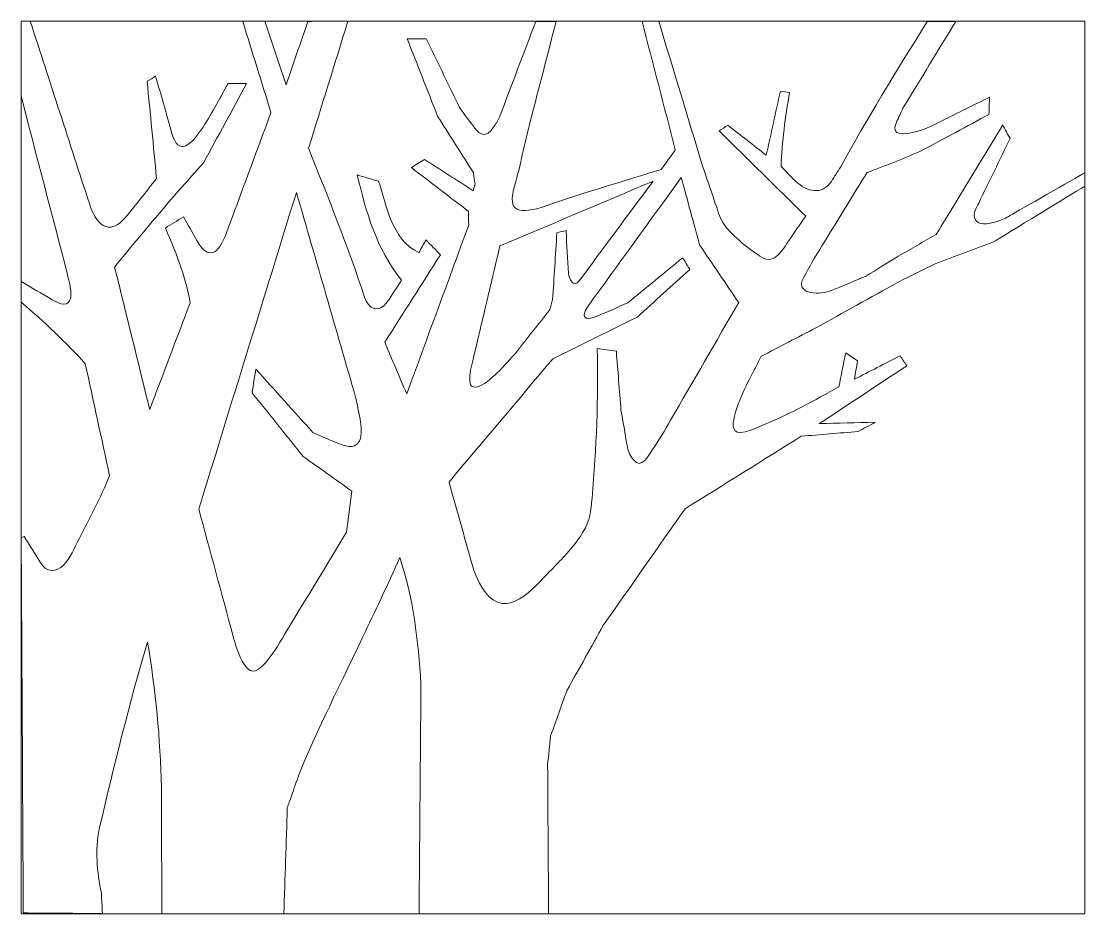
# Model space of a CAD drawing. Header units: centimetres. Extents: x -16.67 to -10.97, y -0.78 to 9.
# Drawn here: x -16.67 to -10.97, y -0.78 to 4.01 of the extents above; entities that cross this region are included whole.
import ezdxf

# ---------------------------------------------------------------- set-up
doc = ezdxf.new("R2010")
doc.units = ezdxf.units.CM
doc.header["$MEASUREMENT"] = 0
doc.layers.add('layer 1', color=7, linetype='Continuous')

msp = doc.modelspace()

# ---------------------------------------------------------------- linework, layer by layer
at = {"layer": 'layer 1', "color": 250, "lineweight": 13}
for points, knots in [([(-16.67409, -0.7761), (-16.67409, -0.7761), (-16.67409, 4.0069), (-16.67409, 4.0069), (-16.67409, 4.0069), (-16.67409, 4.0069), (-10.97218, 4.0069), (-10.97218, 4.0069), (-10.97218, 4.0069), (-10.97218, 4.0069), (-10.97218, -0.7761), (-10.97218, -0.7761), (-10.97218, -0.7761), (-10.97218, -0.7761), (-16.67409, -0.7761), (-16.67409, -0.7761)], [0, 0, 0, 0, 0.2, 0.2, 0.2, 0.2, 0.4, 0.4, 0.4, 0.4, 0.6, 0.6, 0.6, 0.6, 1, 1, 1, 1]), ([(-12.93308, 3.41928), (-12.91747, 3.42955), (-12.90179, 3.43984), (-12.88615, 3.45016), (-12.88615, 3.45016), (-12.81731, 3.39642), (-12.74836, 3.34263), (-12.67953, 3.28887), (-12.67953, 3.28887), (-12.65428, 3.4035), (-12.62912, 3.51821), (-12.60382, 3.63291), (-12.60382, 3.63291), (-12.58746, 3.63065), (-12.57107, 3.62833), (-12.55468, 3.62603), (-12.55468, 3.62603), (-12.57776, 3.49322), (-12.59484, 3.36103), (-12.60026, 3.23023), (-12.60026, 3.23023), (-12.57993, 3.20859), (-12.55953, 3.18687), (-12.53912, 3.16524), (-12.53912, 3.16524), (-12.53356, 3.16001), (-12.52792, 3.15481), (-12.52233, 3.14957), (-12.52233, 3.14957), (-12.46178, 3.09316), (-12.37986, 3.07207), (-12.33056, 3.14909), (-12.33056, 3.14909), (-12.31384, 3.17519), (-12.29714, 3.20124), (-12.28051, 3.2273), (-12.28051, 3.2273), (-12.14594, 3.47556), (-11.9807, 3.74065), (-11.81725, 4.00482), (-11.81725, 4.00482), (-11.7662, 4.00504), (-11.71505, 4.00525), (-11.664, 4.00549), (-11.664, 4.00549), (-11.75834, 3.85064), (-11.85266, 3.69576), (-11.94705, 3.54094), (-11.94705, 3.54094), (-11.95861, 3.51597), (-11.97016, 3.49106), (-11.98173, 3.46614), (-11.98173, 3.46614), (-12.01917, 3.38542), (-11.93275, 3.39972), (-11.87171, 3.41584), (-11.87171, 3.41584), (-11.82337, 3.42846), (-11.78277, 3.45099), (-11.73934, 3.472), (-11.73934, 3.472), (-11.65378, 3.51471), (-11.56827, 3.55736), (-11.48273, 3.60008), (-11.48273, 3.60008), (-11.48371, 3.56938), (-11.48477, 3.53873), (-11.48572, 3.50812), (-11.48572, 3.50812), (-11.54495, 3.4758), (-11.6042, 3.44347), (-11.66342, 3.41126), (-11.66342, 3.41126), (-11.72783, 3.37715), (-11.79225, 3.34306), (-11.85656, 3.30901), (-11.85656, 3.30901), (-11.95041, 3.26833), (-12.04482, 3.23101), (-12.13949, 3.19596), (-12.13949, 3.19596), (-12.19704, 3.1023), (-12.25463, 3.00856), (-12.31222, 2.91492), (-12.31222, 2.91492), (-12.34897, 2.8553), (-12.38572, 2.79572), (-12.42243, 2.73609), (-12.42243, 2.73609), (-12.4418, 2.70122), (-12.4613, 2.66629), (-12.48065, 2.63142), (-12.48065, 2.63142), (-12.52573, 2.55038), (-12.41035, 2.53631), (-12.34037, 2.56125), (-12.34037, 2.56125), (-12.32828, 2.56563), (-12.31608, 2.56993), (-12.30399, 2.57429), (-12.30399, 2.57429), (-12.25169, 2.59612), (-12.19952, 2.61794), (-12.14729, 2.63978), (-12.14729, 2.63978), (-12.08888, 2.67573), (-12.0304, 2.71165), (-11.97202, 2.74759), (-11.97202, 2.74759), (-11.90444, 2.78649), (-11.8369, 2.82538), (-11.76931, 2.86426), (-11.76931, 2.86426), (-11.74517, 2.90307), (-11.72092, 2.94189), (-11.69671, 2.98066), (-11.69671, 2.98066), (-11.60184, 3.13766), (-11.50709, 3.29464), (-11.41217, 3.45155), (-11.41217, 3.45155), (-11.39895, 3.42722), (-11.38566, 3.4028), (-11.37243, 3.37849), (-11.37243, 3.37849), (-11.42853, 3.2631), (-11.48466, 3.14781), (-11.54072, 3.03248), (-11.54072, 3.03248), (-11.55332, 3.00648), (-11.57191, 2.97875), (-11.56181, 2.95008), (-11.56181, 2.95008), (-11.5476, 2.9097), (-11.48991, 2.91804), (-11.44237, 2.93392), (-11.44237, 2.93392), (-11.4167, 2.94251), (-11.39446, 2.95325), (-11.37183, 2.96606), (-11.37183, 2.96606), (-11.31756, 2.99696), (-11.02915, 3.16188), (-10.97218, 3.19425), (-10.97218, 3.19425), (-10.97218, 3.19425), (-10.97218, 3.12338), (-10.97218, 3.12338), (-10.97218, 3.12338), (-11.06216, 3.06816), (-11.37966, 2.87433), (-11.46446, 2.82234), (-11.46446, 2.82234), (-11.56645, 2.78463), (-11.66852, 2.74693), (-11.77065, 2.70919), (-11.77065, 2.70919), (-11.8384, 2.67534), (-11.90622, 2.64153), (-11.97406, 2.60767), (-11.97406, 2.60767), (-12.12066, 2.52636), (-12.26724, 2.445), (-12.41383, 2.36365), (-12.41383, 2.36365), (-12.51142, 2.31298), (-12.60896, 2.26232), (-12.70652, 2.21163), (-12.70652, 2.21163), (-12.72632, 2.17298), (-12.74617, 2.13426), (-12.76598, 2.09561), (-12.76598, 2.09561), (-12.78971, 2.04919), (-12.88562, 1.86083), (-12.84816, 1.81384), (-12.84816, 1.81384), (-12.82195, 1.78095), (-12.71389, 1.83592), (-12.68471, 1.848), (-12.68471, 1.848), (-12.55239, 1.90292), (-12.42115, 1.97495), (-12.29001, 2.04828), (-12.29001, 2.04828), (-12.27796, 2.10892), (-12.26592, 2.16947), (-12.25388, 2.23002), (-12.25388, 2.23002), (-12.23252, 2.21588), (-12.21121, 2.2017), (-12.18981, 2.18754), (-12.18981, 2.18754), (-12.19571, 2.15442), (-12.20156, 2.12132), (-12.20742, 2.08819), (-12.20742, 2.08819), (-12.12574, 2.13009), (-12.04413, 2.172), (-11.96261, 2.21388), (-11.96261, 2.21388), (-11.9505, 2.19607), (-11.93846, 2.17819), (-11.92644, 2.16041), (-11.92644, 2.16041), (-12.08275, 2.05703), (-12.23912, 1.95378), (-12.39537, 1.85041), (-12.39537, 1.85041), (-12.29527, 1.85304), (-12.19516, 1.85569), (-12.09503, 1.8583), (-12.09503, 1.8583), (-12.12556, 1.84169), (-12.15615, 1.82506), (-12.1868, 1.80835), (-12.1868, 1.80835), (-12.28846, 1.79981), (-12.39026, 1.79137), (-12.49201, 1.78285), (-12.49201, 1.78285), (-12.69979, 1.65322), (-12.90752, 1.52356), (-13.11536, 1.39401), (-13.11536, 1.39401), (-13.26093, 1.18641), (-13.40653, 0.97889), (-13.55209, 0.77132), (-13.55209, 0.77132), (-13.61736, 0.65481), (-13.68256, 0.53827), (-13.74779, 0.42183), (-13.74779, 0.42183), (-13.77715, 0.34022), (-13.80646, 0.25868), (-13.83583, 0.17703), (-13.83583, 0.17703), (-13.84122, 0.12577), (-13.84664, 0.07442), (-13.852, 0.02316), (-13.852, 0.02316), (-13.85019, -0.24323), (-13.84838, -0.50973), (-13.84654, -0.7761), (-13.84654, -0.7761), (-13.84654, -0.7761), (-14.54149, -0.7761), (-14.54149, -0.7761), (-14.54149, -0.7761), (-14.5382, -0.39679), (-14.53485, -0.01748), (-14.53164, 0.36188), (-14.53164, 0.36188), (-14.53164, 0.39327), (-14.53164, 0.42474), (-14.53164, 0.45625), (-14.53164, 0.45625), (-14.54571, 0.68869), (-14.57132, 0.91785), (-14.64413, 1.13309), (-14.64413, 1.13309), (-14.71243, 0.98247), (-14.77953, 0.83996), (-14.84254, 0.70796), (-14.84254, 0.70796), (-14.99042, 0.39855), (-15.11586, 0.14635), (-15.18051, -0.01978), (-15.18051, -0.01978), (-15.19926, -0.06779), (-15.21257, -0.10893), (-15.22445, -0.14231), (-15.22445, -0.14231), (-15.23362, -0.16823), (-15.24122, -0.1897), (-15.24755, -0.20667), (-15.24755, -0.20667), (-15.25375, -0.39651), (-15.25993, -0.58629), (-15.26612, -0.7761), (-15.26612, -0.7761), (-15.26612, -0.7761), (-15.9201, -0.7761), (-15.9201, -0.7761), (-15.9201, -0.7761), (-15.92109, -0.55074), (-15.92202, -0.32529), (-15.923, -0.09996), (-15.923, -0.09996), (-15.92867, 0.16301), (-15.95334, 0.4229), (-15.99697, 0.67967), (-15.99697, 0.67967), (-16.09518, 0.34975), (-16.17794, 0.0148), (-16.25591, -0.32179), (-16.25591, -0.32179), (-16.28067, -0.43326), (-16.26717, -0.54955), (-16.24452, -0.66705), (-16.24452, -0.66705), (-16.24275, -0.70308), (-16.241, -0.73907), (-16.23928, -0.7751), (-16.23928, -0.7751), (-16.38064, -0.77411), (-16.52195, -0.77304), (-16.66327, -0.77202), (-16.66327, -0.77202), (-16.66692, -0.11693), (-16.67054, 0.53811), (-16.67409, 1.19317), (-16.67409, 1.19317), (-16.67409, 1.19317), (-16.67409, 1.23804), (-16.67409, 1.23804), (-16.67409, 1.23804), (-16.66911, 1.24043), (-16.66415, 1.2429), (-16.65917, 1.24531), (-16.65917, 1.24531), (-16.63065, 1.19983), (-16.60009, 1.15506), (-16.57338, 1.10878), (-16.57338, 1.10878), (-16.53728, 1.0463), (-16.48635, 1.05597), (-16.44775, 1.09198), (-16.44775, 1.09198), (-16.41124, 1.12614), (-16.38825, 1.18724), (-16.3662, 1.22934), (-16.3662, 1.22934), (-16.30687, 1.34295), (-16.24864, 1.45529), (-16.20037, 1.57036), (-16.20037, 1.57036), (-16.24378, 1.77053), (-16.28727, 1.9707), (-16.33078, 2.17086), (-16.33078, 2.17086), (-16.43282, 2.284), (-16.548, 2.39392), (-16.67409, 2.50119), (-16.67409, 2.50119), (-16.67409, 2.50119), (-16.67409, 2.61178), (-16.67409, 2.61178), (-16.67409, 2.61178), (-16.61879, 2.57921), (-16.56356, 2.54656), (-16.50824, 2.51399), (-16.50824, 2.51399), (-16.3624, 2.42805), (-16.41593, 2.60773), (-16.42599, 2.64747), (-16.42599, 2.64747), (-16.50657, 2.96706), (-16.59361, 3.28524), (-16.67409, 3.60485), (-16.67409, 3.60485), (-16.67409, 3.60485), (-16.67409, 4.0069), (-16.67409, 4.0069), (-16.67409, 4.0069), (-16.67409, 4.0069), (-16.62567, 4.0069), (-16.62567, 4.0069), (-16.62567, 4.0069), (-16.52013, 3.68108), (-16.41451, 3.35519), (-16.30902, 3.0294), (-16.30902, 3.0294), (-16.27689, 2.93032), (-16.21008, 2.83676), (-16.10522, 2.96767), (-16.10522, 2.96767), (-16.06947, 3.01224), (-16.03373, 3.05679), (-15.99797, 3.10143), (-15.99797, 3.10143), (-15.98165, 3.12257), (-15.96529, 3.14378), (-15.94879, 3.165), (-15.94879, 3.165), (-15.96556, 3.3384), (-15.98235, 3.51173), (-15.99913, 3.68505), (-15.99913, 3.68505), (-15.98405, 3.69453), (-15.96895, 3.70401), (-15.95383, 3.71349), (-15.95383, 3.71349), (-15.92472, 3.61101), (-15.89549, 3.50849), (-15.86628, 3.40601), (-15.86628, 3.40601), (-15.83011, 3.27886), (-15.7628, 3.34781), (-15.70968, 3.42513), (-15.70968, 3.42513), (-15.65453, 3.50533), (-15.61259, 3.59115), (-15.56407, 3.67414), (-15.56407, 3.67414), (-15.53122, 3.67374), (-15.4984, 3.6734), (-15.46563, 3.67305), (-15.46563, 3.67305), (-15.5428, 3.53121), (-15.61994, 3.38939), (-15.69709, 3.24761), (-15.69709, 3.24761), (-15.86564, 3.0616), (-16.02272, 2.87564), (-16.17356, 2.68966), (-16.17356, 2.68966), (-16.11089, 2.43541), (-16.04823, 2.18113), (-15.98559, 1.92694), (-15.98559, 1.92694), (-15.91324, 2.11739), (-15.84083, 2.30787), (-15.76842, 2.49839), (-15.76842, 2.49839), (-15.789, 2.61756), (-15.83673, 2.75314), (-15.90131, 2.89885), (-15.90131, 2.89885), (-15.86895, 2.91884), (-15.83659, 2.93878), (-15.80413, 2.95875), (-15.80413, 2.95875), (-15.78055, 2.91656), (-15.75685, 2.87433), (-15.73319, 2.83218), (-15.73319, 2.83218), (-15.65982, 2.70128), (-15.60425, 2.79079), (-15.57552, 2.86839), (-15.57552, 2.86839), (-15.49539, 3.08485), (-15.41532, 3.30128), (-15.33523, 3.5178), (-15.33523, 3.5178), (-15.38571, 3.68085), (-15.43619, 3.84388), (-15.48667, 4.0069), (-15.48667, 4.0069), (-15.48667, 4.0069), (-15.36735, 4.0069), (-15.36735, 4.0069), (-15.36735, 4.0069), (-15.32935, 3.89315), (-15.29144, 3.77939), (-15.25351, 3.66562), (-15.25351, 3.66562), (-15.21502, 3.7791), (-15.17658, 3.89262), (-15.13812, 4.00612), (-15.13812, 4.00612), (-15.12492, 4.00636), (-15.11174, 4.00662), (-15.09861, 4.0069), (-15.09861, 4.0069), (-15.09861, 4.0069), (-14.92286, 4.0069), (-14.92286, 4.0069), (-14.92286, 4.0069), (-14.99317, 3.78017), (-15.0635, 3.55333), (-15.1338, 3.32652), (-15.1338, 3.32652), (-15.02786, 3.06031), (-14.92043, 2.79405), (-14.83376, 2.52769), (-14.83376, 2.52769), (-14.81407, 2.46749), (-14.75555, 2.43481), (-14.70997, 2.5048), (-14.70997, 2.5048), (-14.68497, 2.54313), (-14.65989, 2.58149), (-14.63494, 2.6198), (-14.63494, 2.6198), (-14.77306, 2.79105), (-14.82552, 2.98575), (-14.8723, 3.18329), (-14.8723, 3.18329), (-14.83425, 3.17196), (-14.79639, 3.16069), (-14.75848, 3.14939), (-14.75848, 3.14939), (-14.71526, 3.0251), (-14.6912, 2.83839), (-14.54286, 2.76711), (-14.54286, 2.76711), (-14.52994, 2.78969), (-14.5171, 2.81226), (-14.50414, 2.83481), (-14.50414, 2.83481), (-14.47832, 2.80828), (-14.45251, 2.78173), (-14.42657, 2.75521), (-14.42657, 2.75521), (-14.52628, 2.59898), (-14.62581, 2.44279), (-14.7255, 2.28656), (-14.7255, 2.28656), (-14.68604, 2.1943), (-14.64667, 2.10188), (-14.60727, 2.00963), (-14.60727, 2.00963), (-14.49651, 2.31137), (-14.38576, 2.6132), (-14.27499, 2.91493), (-14.27499, 2.91493), (-14.27547, 2.93932), (-14.27584, 2.96364), (-14.27634, 2.98804), (-14.27634, 2.98804), (-14.37835, 3.06628), (-14.48032, 3.14442), (-14.58238, 3.22259), (-14.58238, 3.22259), (-14.55901, 3.23725), (-14.5356, 3.25193), (-14.51216, 3.2666), (-14.51216, 3.2666), (-14.42514, 3.21064), (-14.33813, 3.15474), (-14.25112, 3.0988), (-14.25112, 3.0988), (-14.24782, 3.11072), (-14.24445, 3.1226), (-14.24109, 3.13455), (-14.24109, 3.13455), (-14.24386, 3.15474), (-14.24671, 3.17494), (-14.24953, 3.19505), (-14.24953, 3.19505), (-14.30968, 3.28997), (-14.36992, 3.38491), (-14.43014, 3.47972), (-14.43014, 3.47972), (-14.43405, 3.48573), (-14.43793, 3.49174), (-14.44174, 3.49772), (-14.44174, 3.49772), (-14.49617, 3.63632), (-14.55057, 3.77481), (-14.60501, 3.91336), (-14.60501, 3.91336), (-14.5708, 3.91336), (-14.53668, 3.91336), (-14.50256, 3.91336), (-14.50256, 3.91336), (-14.44635, 3.79693), (-14.39016, 3.68056), (-14.33395, 3.56423), (-14.33395, 3.56423), (-14.31363, 3.52213), (-14.27595, 3.48053), (-14.24734, 3.44161), (-14.24734, 3.44161), (-14.20857, 3.38906), (-14.18117, 3.38336), (-14.14329, 3.43749), (-14.14329, 3.43749), (-14.12973, 3.45699), (-14.11823, 3.47252), (-14.11012, 3.49384), (-14.11012, 3.49384), (-14.04515, 3.6647), (-13.98017, 3.8356), (-13.9153, 4.00643), (-13.9153, 4.00643), (-13.87908, 4.00605), (-13.84287, 4.00568), (-13.80662, 4.00529), (-13.80662, 4.00529), (-13.85221, 3.82908), (-13.89772, 3.65283), (-13.94322, 3.47655), (-13.94322, 3.47655), (-13.97451, 3.3578), (-13.99674, 3.23734), (-14.03094, 3.11857), (-14.03094, 3.11857), (-14.0691, 2.98568), (-14.00726, 2.96706), (-13.85924, 3.01851), (-13.85924, 3.01851), (-13.65644, 3.08901), (-13.44822, 3.14831), (-13.24262, 3.21322), (-13.24262, 3.21322), (-13.21755, 3.24794), (-13.19244, 3.28267), (-13.16732, 3.31742), (-13.16732, 3.31742), (-13.22674, 3.54724), (-13.28622, 3.77707), (-13.34557, 4.0069), (-13.34557, 4.0069), (-13.34557, 4.0069), (-13.25608, 4.0069), (-13.25608, 4.0069), (-13.25608, 4.0069), (-13.17772, 3.74813), (-13.09931, 3.48932), (-13.02091, 3.23056), (-13.02091, 3.23056), (-13.00008, 3.1697), (-12.97929, 3.10874), (-12.95848, 3.04784), (-12.95848, 3.04784), (-12.94301, 3.0026), (-12.93091, 2.95316), (-12.90231, 2.91255), (-12.90231, 2.91255), (-12.88752, 2.89143), (-12.87025, 2.87388), (-12.85062, 2.85559), (-12.85062, 2.85559), (-12.81835, 2.82553), (-12.78233, 2.79634), (-12.74205, 2.76813), (-12.74205, 2.76813), (-12.71967, 2.75249), (-12.68764, 2.72355), (-12.6554, 2.73148), (-12.6554, 2.73148), (-12.64175, 2.73486), (-12.62921, 2.74318), (-12.61842, 2.75319), (-12.61842, 2.75319), (-12.59272, 2.77684), (-12.57434, 2.80886), (-12.55521, 2.83631), (-12.55521, 2.83631), (-12.52623, 2.87822), (-12.49728, 2.92005), (-12.4683, 2.96182), (-12.4683, 2.96182), (-12.62324, 3.11432), (-12.7782, 3.26679), (-12.93308, 3.41928)], [0, 0, 0, 0, 0.006135, 0.006135, 0.006135, 0.006135, 0.0122699, 0.0122699, 0.0122699, 0.0122699, 0.0184049, 0.0184049, 0.0184049, 0.0184049, 0.0245399, 0.0245399, 0.0245399, 0.0245399, 0.0306748, 0.0306748, 0.0306748, 0.0306748, 0.0368098, 0.0368098, 0.0368098, 0.0368098, 0.0429448, 0.0429448, 0.0429448, 0.0429448, 0.0490798, 0.0490798, 0.0490798, 0.0490798, 0.0552147, 0.0552147, 0.0552147, 0.0552147, 0.0613497, 0.0613497, 0.0613497, 0.0613497, 0.0674847, 0.0674847, 0.0674847, 0.0674847, 0.0736196, 0.0736196, 0.0736196, 0.0736196, 0.0797546, 0.0797546, 0.0797546, 0.0797546, 0.0858896, 0.0858896, 0.0858896, 0.0858896, 0.0920245, 0.0920245, 0.0920245, 0.0920245, 0.0981595, 0.0981595, 0.0981595, 0.0981595, 0.1042945, 0.1042945, 0.1042945, 0.1042945, 0.1104294, 0.1104294, 0.1104294, 0.1104294, 0.1165644, 0.1165644, 0.1165644, 0.1165644, 0.1226994, 0.1226994, 0.1226994, 0.1226994, 0.1288344, 0.1288344, 0.1288344, 0.1288344, 0.1349693, 0.1349693, 0.1349693, 0.1349693, 0.1411043, 0.1411043, 0.1411043, 0.1411043, 0.1472393, 0.1472393, 0.1472393, 0.1472393, 0.1533742, 0.1533742, 0.1533742, 0.1533742, 0.1595092, 0.1595092, 0.1595092, 0.1595092, 0.1656442, 0.1656442, 0.1656442, 0.1656442, 0.1717791, 0.1717791, 0.1717791, 0.1717791, 0.1779141, 0.1779141, 0.1779141, 0.1779141, 0.1840491, 0.1840491, 0.1840491, 0.1840491, 0.190184, 0.190184, 0.190184, 0.190184, 0.196319, 0.196319, 0.196319, 0.196319, 0.202454, 0.202454, 0.202454, 0.202454, 0.208589, 0.208589, 0.208589, 0.208589, 0.2147239, 0.2147239, 0.2147239, 0.2147239, 0.2208589, 0.2208589, 0.2208589, 0.2208589, 0.2269939, 0.2269939, 0.2269939, 0.2269939, 0.2331288, 0.2331288, 0.2331288, 0.2331288, 0.2392638, 0.2392638, 0.2392638, 0.2392638, 0.2453988, 0.2453988, 0.2453988, 0.2453988, 0.2515337, 0.2515337, 0.2515337, 0.2515337, 0.2576687, 0.2576687, 0.2576687, 0.2576687, 0.2638037, 0.2638037, 0.2638037, 0.2638037, 0.2699387, 0.2699387, 0.2699387, 0.2699387, 0.2760736, 0.2760736, 0.2760736, 0.2760736, 0.2822086, 0.2822086, 0.2822086, 0.2822086, 0.2883436, 0.2883436, 0.2883436, 0.2883436, 0.2944785, 0.2944785, 0.2944785, 0.2944785, 0.3006135, 0.3006135, 0.3006135, 0.3006135, 0.3067485, 0.3067485, 0.3067485, 0.3067485, 0.3128834, 0.3128834, 0.3128834, 0.3128834, 0.3190184, 0.3190184, 0.3190184, 0.3190184, 0.3251534, 0.3251534, 0.3251534, 0.3251534, 0.3312883, 0.3312883, 0.3312883, 0.3312883, 0.3374233, 0.3374233, 0.3374233, 0.3374233, 0.3435583, 0.3435583, 0.3435583, 0.3435583, 0.3496933, 0.3496933, 0.3496933, 0.3496933, 0.3558282, 0.3558282, 0.3558282, 0.3558282, 0.3619632, 0.3619632, 0.3619632, 0.3619632, 0.3680982, 0.3680982, 0.3680982, 0.3680982, 0.3742331, 0.3742331, 0.3742331, 0.3742331, 0.3803681, 0.3803681, 0.3803681, 0.3803681, 0.3865031, 0.3865031, 0.3865031, 0.3865031, 0.392638, 0.392638, 0.392638, 0.392638, 0.398773, 0.398773, 0.398773, 0.398773, 0.404908, 0.404908, 0.404908, 0.404908, 0.4110429, 0.4110429, 0.4110429, 0.4110429, 0.4171779, 0.4171779, 0.4171779, 0.4171779, 0.4233129, 0.4233129, 0.4233129, 0.4233129, 0.4294479, 0.4294479, 0.4294479, 0.4294479, 0.4355828, 0.4355828, 0.4355828, 0.4355828, 0.4417178, 0.4417178, 0.4417178, 0.4417178, 0.4478528, 0.4478528, 0.4478528, 0.4478528, 0.4539877, 0.4539877, 0.4539877, 0.4539877, 0.4601227, 0.4601227, 0.4601227, 0.4601227, 0.4662577, 0.4662577, 0.4662577, 0.4662577, 0.4723926, 0.4723926, 0.4723926, 0.4723926, 0.4785276, 0.4785276, 0.4785276, 0.4785276, 0.4846626, 0.4846626, 0.4846626, 0.4846626, 0.4907975, 0.4907975, 0.4907975, 0.4907975, 0.4969325, 0.4969325, 0.4969325, 0.4969325, 0.5030675, 0.5030675, 0.5030675, 0.5030675, 0.5092025, 0.5092025, 0.5092025, 0.5092025, 0.5153374, 0.5153374, 0.5153374, 0.5153374, 0.5214724, 0.5214724, 0.5214724, 0.5214724, 0.5276074, 0.5276074, 0.5276074, 0.5276074, 0.5337423, 0.5337423, 0.5337423, 0.5337423, 0.5398773, 0.5398773, 0.5398773, 0.5398773, 0.5460123, 0.5460123, 0.5460123, 0.5460123, 0.5521472, 0.5521472, 0.5521472, 0.5521472, 0.5582822, 0.5582822, 0.5582822, 0.5582822, 0.5644172, 0.5644172, 0.5644172, 0.5644172, 0.5705521, 0.5705521, 0.5705521, 0.5705521, 0.5766871, 0.5766871, 0.5766871, 0.5766871, 0.5828221, 0.5828221, 0.5828221, 0.5828221, 0.5889571, 0.5889571, 0.5889571, 0.5889571, 0.595092, 0.595092, 0.595092, 0.595092, 0.601227, 0.601227, 0.601227, 0.601227, 0.607362, 0.607362, 0.607362, 0.607362, 0.6134969, 0.6134969, 0.6134969, 0.6134969, 0.6196319, 0.6196319, 0.6196319, 0.6196319, 0.6257669, 0.6257669, 0.6257669, 0.6257669, 0.6319018, 0.6319018, 0.6319018, 0.6319018, 0.6380368, 0.6380368, 0.6380368, 0.6380368, 0.6441718, 0.6441718, 0.6441718, 0.6441718, 0.6503067, 0.6503067, 0.6503067, 0.6503067, 0.6564417, 0.6564417, 0.6564417, 0.6564417, 0.6625767, 0.6625767, 0.6625767, 0.6625767, 0.6687117, 0.6687117, 0.6687117, 0.6687117, 0.6748466, 0.6748466, 0.6748466, 0.6748466, 0.6809816, 0.6809816, 0.6809816, 0.6809816, 0.6871166, 0.6871166, 0.6871166, 0.6871166, 0.6932515, 0.6932515, 0.6932515, 0.6932515, 0.6993865, 0.6993865, 0.6993865, 0.6993865, 0.7055215, 0.7055215, 0.7055215, 0.7055215, 0.7116564, 0.7116564, 0.7116564, 0.7116564, 0.7177914, 0.7177914, 0.7177914, 0.7177914, 0.7239264, 0.7239264, 0.7239264, 0.7239264, 0.7300613, 0.7300613, 0.7300613, 0.7300613, 0.7361963, 0.7361963, 0.7361963, 0.7361963, 0.7423313, 0.7423313, 0.7423313, 0.7423313, 0.7484663, 0.7484663, 0.7484663, 0.7484663, 0.7546012, 0.7546012, 0.7546012, 0.7546012, 0.7607362, 0.7607362, 0.7607362, 0.7607362, 0.7668712, 0.7668712, 0.7668712, 0.7668712, 0.7730061, 0.7730061, 0.7730061, 0.7730061, 0.7791411, 0.7791411, 0.7791411, 0.7791411, 0.7852761, 0.7852761, 0.7852761, 0.7852761, 0.791411, 0.791411, 0.791411, 0.791411, 0.797546, 0.797546, 0.797546, 0.797546, 0.803681, 0.803681, 0.803681, 0.803681, 0.809816, 0.809816, 0.809816, 0.809816, 0.8159509, 0.8159509, 0.8159509, 0.8159509, 0.8220859, 0.8220859, 0.8220859, 0.8220859, 0.8282209, 0.8282209, 0.8282209, 0.8282209, 0.8343558, 0.8343558, 0.8343558, 0.8343558, 0.8404908, 0.8404908, 0.8404908, 0.8404908, 0.8466258, 0.8466258, 0.8466258, 0.8466258, 0.8527607, 0.8527607, 0.8527607, 0.8527607, 0.8588957, 0.8588957, 0.8588957, 0.8588957, 0.8650307, 0.8650307, 0.8650307, 0.8650307, 0.8711656, 0.8711656, 0.8711656, 0.8711656, 0.8773006, 0.8773006, 0.8773006, 0.8773006, 0.8834356, 0.8834356, 0.8834356, 0.8834356, 0.8895706, 0.8895706, 0.8895706, 0.8895706, 0.8957055, 0.8957055, 0.8957055, 0.8957055, 0.9018405, 0.9018405, 0.9018405, 0.9018405, 0.9079755, 0.9079755, 0.9079755, 0.9079755, 0.9141104, 0.9141104, 0.9141104, 0.9141104, 0.9202454, 0.9202454, 0.9202454, 0.9202454, 0.9263804, 0.9263804, 0.9263804, 0.9263804, 0.9325153, 0.9325153, 0.9325153, 0.9325153, 0.9386503, 0.9386503, 0.9386503, 0.9386503, 0.9447853, 0.9447853, 0.9447853, 0.9447853, 0.9509202, 0.9509202, 0.9509202, 0.9509202, 0.9570552, 0.9570552, 0.9570552, 0.9570552, 0.9631902, 0.9631902, 0.9631902, 0.9631902, 0.9693252, 0.9693252, 0.9693252, 0.9693252, 0.9754601, 0.9754601, 0.9754601, 0.9754601, 0.9815951, 0.9815951, 0.9815951, 0.9815951, 0.9877301, 0.9877301, 0.9877301, 0.9877301, 1, 1, 1, 1]), ([(-13.13541, 3.16979), (-13.30313, 2.9383), (-13.47087, 2.70681), (-13.63854, 2.4753), (-13.63854, 2.4753), (-13.67373, 2.42689), (-13.65551, 2.39757), (-13.59075, 2.4253), (-13.59075, 2.4253), (-13.53475, 2.44922), (-13.4787, 2.47324), (-13.42267, 2.49715), (-13.42267, 2.49715), (-13.32434, 2.57804), (-13.22595, 2.65888), (-13.12762, 2.73979), (-13.12762, 2.73979), (-13.11508, 2.71876), (-13.10257, 2.69786), (-13.09012, 2.67686), (-13.09012, 2.67686), (-13.18373, 2.59184), (-13.27729, 2.50684), (-13.3709, 2.42183), (-13.3709, 2.42183), (-13.52202, 2.3471), (-13.67316, 2.27237), (-13.82432, 2.19765), (-13.82432, 2.19765), (-14.00983, 1.97762), (-14.19521, 1.75761), (-14.38069, 1.53764), (-14.38069, 1.53764), (-14.34356, 1.4046), (-14.30558, 1.27177), (-14.26929, 1.13858), (-14.26929, 1.13858), (-14.25121, 1.07228), (-14.23112, 1.00933), (-14.18954, 0.95182), (-14.18954, 0.95182), (-14.07042, 0.78677), (-13.92429, 0.974), (-13.84171, 1.05739), (-13.84171, 1.05739), (-13.83045, 1.06869), (-13.81927, 1.08009), (-13.80798, 1.09161), (-13.80798, 1.09161), (-13.7541, 1.14707), (-13.70138, 1.20528), (-13.66278, 1.26797), (-13.66278, 1.26797), (-13.62323, 1.33227), (-13.61958, 1.38192), (-13.61362, 1.45156), (-13.61362, 1.45156), (-13.59032, 1.71899), (-13.57917, 1.98637), (-13.5862, 2.25387), (-13.5862, 2.25387), (-13.552, 2.24893), (-13.51778, 2.24417), (-13.48352, 2.23922), (-13.48352, 2.23922), (-13.47524, 2.13398), (-13.467, 2.02857), (-13.45871, 1.9233), (-13.45871, 1.9233), (-13.44781, 1.86045), (-13.43702, 1.79757), (-13.42617, 1.73471), (-13.42617, 1.73471), (-13.42118, 1.70579), (-13.41258, 1.68186), (-13.39231, 1.65673), (-13.39231, 1.65673), (-13.34762, 1.60128), (-13.31158, 1.68033), (-13.28987, 1.7111), (-13.28987, 1.7111), (-13.25407, 1.76157), (-13.22245, 1.8147), (-13.19298, 1.86936), (-13.19298, 1.86936), (-13.07126, 2.0793), (-12.94942, 2.28914), (-12.82755, 2.49907), (-12.82755, 2.49907), (-12.89729, 2.60208), (-12.96703, 2.7051), (-13.03681, 2.80812), (-13.03681, 2.80812), (-13.06966, 2.92858), (-13.10257, 3.04917), (-13.13541, 3.16979)], [0, 0, 0, 0, 0.04, 0.04, 0.04, 0.04, 0.08, 0.08, 0.08, 0.08, 0.12, 0.12, 0.12, 0.12, 0.16, 0.16, 0.16, 0.16, 0.2, 0.2, 0.2, 0.2, 0.24, 0.24, 0.24, 0.24, 0.28, 0.28, 0.28, 0.28, 0.32, 0.32, 0.32, 0.32, 0.36, 0.36, 0.36, 0.36, 0.4, 0.4, 0.4, 0.4, 0.44, 0.44, 0.44, 0.44, 0.48, 0.48, 0.48, 0.48, 0.52, 0.52, 0.52, 0.52, 0.56, 0.56, 0.56, 0.56, 0.6, 0.6, 0.6, 0.6, 0.64, 0.64, 0.64, 0.64, 0.68, 0.68, 0.68, 0.68, 0.72, 0.72, 0.72, 0.72, 0.76, 0.76, 0.76, 0.76, 0.8, 0.8, 0.8, 0.8, 0.84, 0.84, 0.84, 0.84, 0.88, 0.88, 0.88, 0.88, 0.92, 0.92, 0.92, 0.92, 1, 1, 1, 1]), ([(-13.28679, 3.14964), (-13.56042, 3.03392), (-13.83404, 2.91826), (-14.1076, 2.80253), (-14.1076, 2.80253), (-14.15996, 2.58092), (-14.21231, 2.35927), (-14.26463, 2.13763), (-14.26463, 2.13763), (-14.26746, 2.11545), (-14.27096, 2.09272), (-14.26929, 2.07537), (-14.26929, 2.07537), (-14.26467, 2.0296), (-14.22024, 2.04615), (-14.1911, 2.06536), (-14.1911, 2.06536), (-14.14511, 2.09545), (-14.08501, 2.15809), (-14.01923, 2.23369), (-14.01923, 2.23369), (-13.95975, 2.3093), (-13.90026, 2.38488), (-13.84083, 2.46046), (-13.84083, 2.46046), (-13.83549, 2.47865), (-13.83026, 2.49679), (-13.82497, 2.51492), (-13.82497, 2.51492), (-13.81742, 2.63445), (-13.80981, 2.75391), (-13.80224, 2.87344), (-13.80224, 2.87344), (-13.78587, 2.87759), (-13.76953, 2.88173), (-13.75322, 2.88591), (-13.75322, 2.88591), (-13.74898, 2.80876), (-13.74459, 2.73151), (-13.74034, 2.65435), (-13.74034, 2.65435), (-13.73907, 2.63166), (-13.71367, 2.57398), (-13.6829, 2.6155), (-13.6829, 2.6155), (-13.55091, 2.7935), (-13.41889, 2.97161), (-13.28679, 3.14964)], [0, 0, 0, 0, 0.0769231, 0.0769231, 0.0769231, 0.0769231, 0.1538462, 0.1538462, 0.1538462, 0.1538462, 0.2307692, 0.2307692, 0.2307692, 0.2307692, 0.3076923, 0.3076923, 0.3076923, 0.3076923, 0.3846154, 0.3846154, 0.3846154, 0.3846154, 0.4615385, 0.4615385, 0.4615385, 0.4615385, 0.5384615, 0.5384615, 0.5384615, 0.5384615, 0.6153846, 0.6153846, 0.6153846, 0.6153846, 0.6923077, 0.6923077, 0.6923077, 0.6923077, 0.7692308, 0.7692308, 0.7692308, 0.7692308, 0.8461538, 0.8461538, 0.8461538, 0.8461538, 1, 1, 1, 1]), ([(-15.19876, 3.08984), (-15.37337, 2.52417), (-15.54793, 1.95844), (-15.72251, 1.39273), (-15.72251, 1.39273), (-15.66147, 1.16727), (-15.60053, 0.9418), (-15.53947, 0.71633), (-15.53947, 0.71633), (-15.52918, 0.67847), (-15.51441, 0.62223), (-15.48944, 0.57822), (-15.48944, 0.57822), (-15.44998, 0.50913), (-15.42067, 0.50418), (-15.36364, 0.56978), (-15.36364, 0.56978), (-15.31525, 0.62538), (-15.28319, 0.68639), (-15.24654, 0.74688), (-15.24654, 0.74688), (-15.14096, 0.92087), (-15.0354, 1.09493), (-14.92984, 1.26887), (-14.92984, 1.26887), (-14.92037, 1.34209), (-14.91087, 1.41528), (-14.9013, 1.48852), (-14.9013, 1.48852), (-14.98849, 1.55065), (-15.07574, 1.61283), (-15.16295, 1.67499), (-15.16295, 1.67499), (-15.25425, 1.78879), (-15.34549, 1.90248), (-15.43674, 2.01624), (-15.43674, 2.01624), (-15.42989, 2.05836), (-15.42305, 2.10036), (-15.41619, 2.14245), (-15.41619, 2.14245), (-15.31413, 2.02919), (-15.21212, 1.91594), (-15.11001, 1.80265), (-15.11001, 1.80265), (-15.06024, 1.78116), (-15.01321, 1.75932), (-14.95863, 1.73836), (-14.95863, 1.73836), (-14.82928, 1.6887), (-14.84754, 1.82732), (-14.85919, 1.88518), (-14.85919, 1.88518), (-14.86602, 1.91877), (-14.87285, 1.9523), (-14.87964, 1.98582), (-14.87964, 1.98582), (-14.98593, 2.35384), (-15.09236, 2.72181), (-15.19876, 3.08984)], [0, 0, 0, 0, 0.0625, 0.0625, 0.0625, 0.0625, 0.125, 0.125, 0.125, 0.125, 0.1875, 0.1875, 0.1875, 0.1875, 0.25, 0.25, 0.25, 0.25, 0.3125, 0.3125, 0.3125, 0.3125, 0.375, 0.375, 0.375, 0.375, 0.4375, 0.4375, 0.4375, 0.4375, 0.5, 0.5, 0.5, 0.5, 0.5625, 0.5625, 0.5625, 0.5625, 0.625, 0.625, 0.625, 0.625, 0.6875, 0.6875, 0.6875, 0.6875, 0.75, 0.75, 0.75, 0.75, 0.8125, 0.8125, 0.8125, 0.8125, 0.875, 0.875, 0.875, 0.875, 1, 1, 1, 1])]:
    msp.add_open_spline(points, degree=3, knots=knots, dxfattribs=at)

doc.saveas('drawing.dxf')
